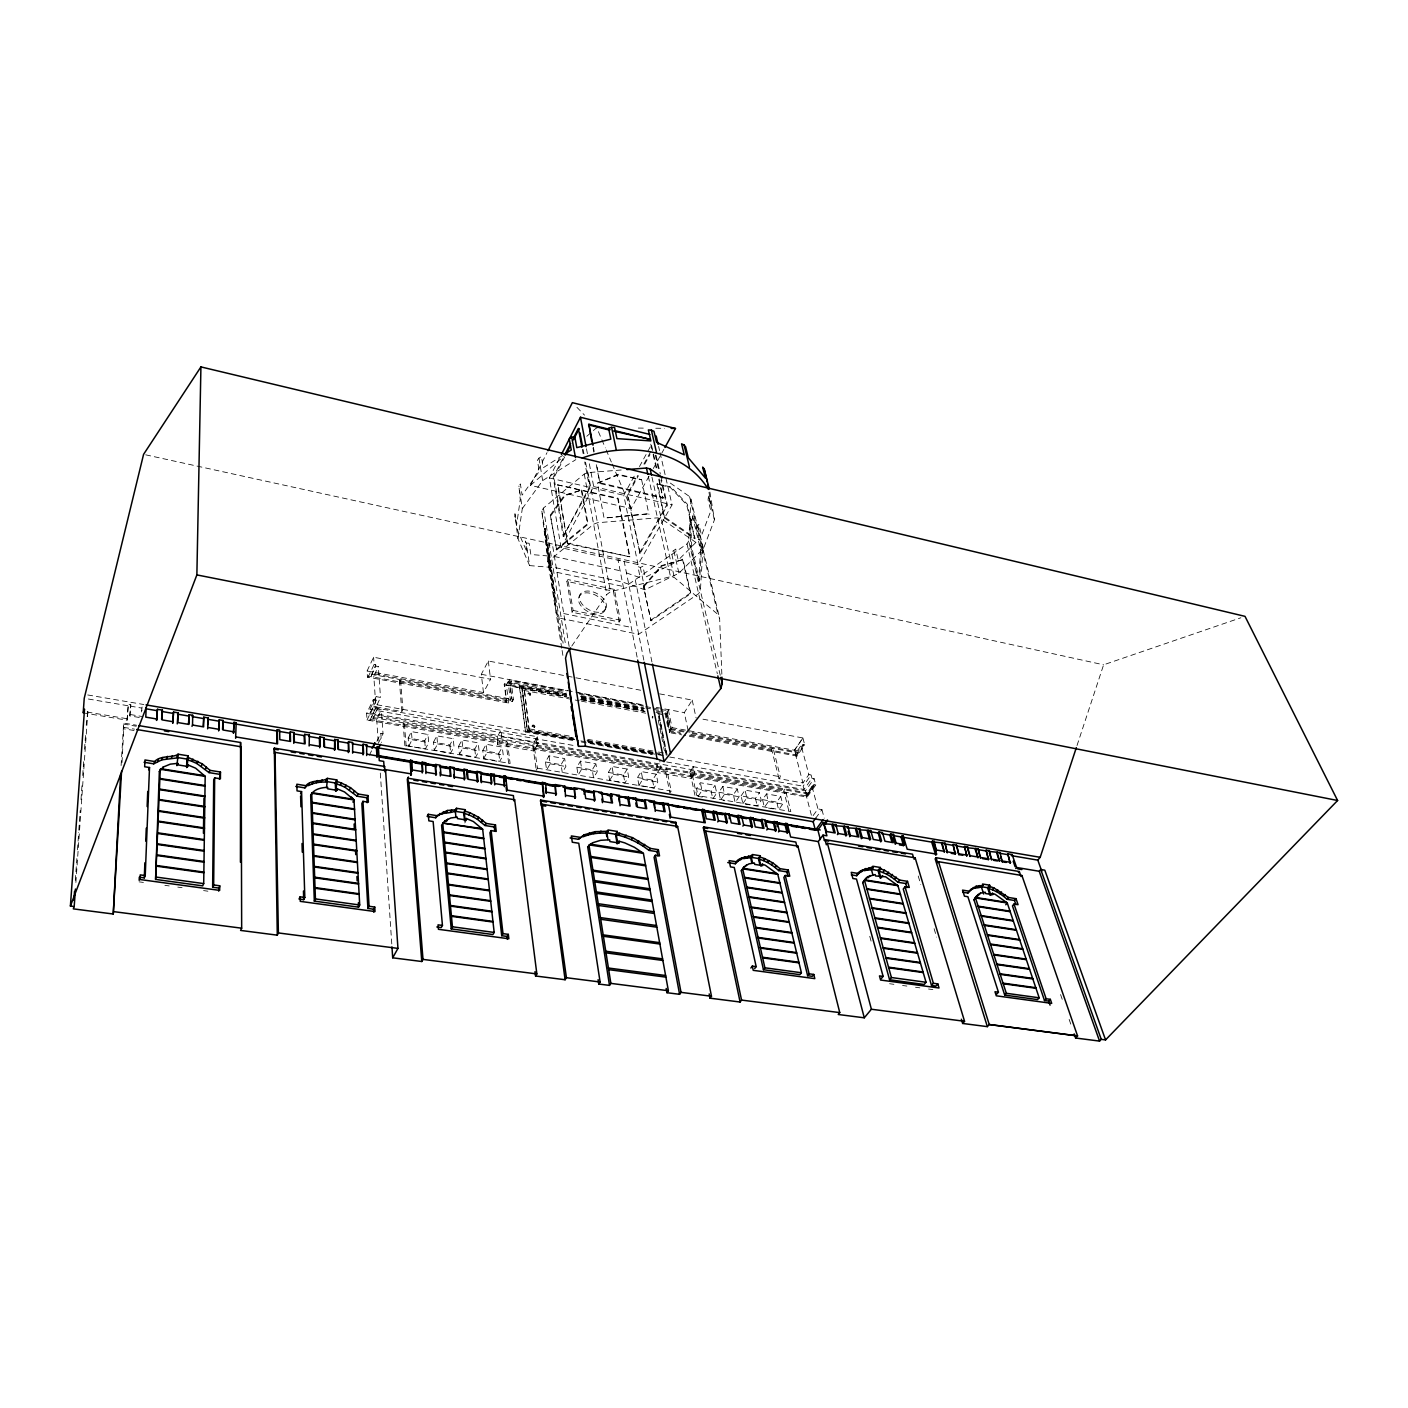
<?xml version="1.0" encoding="UTF-8"?>
<svg xmlns="http://www.w3.org/2000/svg" width="1408" height="1408" viewBox="0 0 1408 1408"><rect width="100%" height="100%" fill="white"/><g stroke="black" fill="none" stroke-linecap="round" stroke-linejoin="round"><path stroke-width="0.75" stroke-dasharray="5 3.75" d="M597.45 483.155L618.077 475.024L641.59 479.688L618.094 474.302L597.45 483.155L604.067 518.109L649 513.762L604.067 518.109M532.418 725.349C534.142 730.083 535.41 723.554 532.066 726.299C535.234 730.858 535.41 722.234 532.066 726.035M530.482 694.69C527.349 691.082 528.968 695.411 530.2 695.112C524.832 695.376 531.203 690.026 530.376 694.936M141.434 711.938L142.138 706.693L141.962 710.6M139.286 717.482L129.8 715.88L130.803 704.774L128.322 704.352L127.072 720.174L85.29 713.205M127.072 720.174L128.322 704.352M129.8 715.88L130.803 704.774M121.106 765.547L123.658 723.078L136.646 725.243M134.024 730.488L123.358 728.728L123.658 723.078M122.021 762.502L123.869 727.39L134.534 729.15M720.245 675.259L688.723 541.006L690.923 499.189L689.568 496.584L669.838 482.733M698.702 580.994L700.533 549.578L692.384 515.627L693.299 515.557L701.448 549.507L699.6 580.906L698.702 580.994L690.712 547.008L689.867 524.357L692.384 515.627M75.31 880.44L76.842 858.581M77.458 849.834L78.69 832.339M78.83 830.139L80.221 810.462M80.995 799.533L82.069 784.221M82.685 775.474L83.758 760.179M84.533 749.232L85.606 733.938M86.222 725.19L87.982 709.72L75.891 882.482M529.619 565.594L517.933 538.595L514.941 513.762L517.158 529.302L527.032 552.218L525.36 540.989L526.222 543.013L529.619 565.594L556.266 567.829L622.354 581.997L644.97 589.794L678.92 573.197L703.419 548.68L714.454 519.798L709.738 490.987M562.514 455.523L543.277 467.72L541.429 456.562L538.947 458.146L537.416 460.275L539.229 471.434L522.104 495.141L520.397 483.947L518.901 486.042L520.256 499.558L516.595 524.99M517.933 538.595L522.298 508.587L518.901 486.042M699.6 580.906L691.61 546.938L690.765 524.286L693.299 515.557M1077.014 745.536L1103.608 664.805L1240.853 617.778M123.358 728.728L123.869 727.39M696.221 528.387L698.878 524.357L701.554 535.374L710.829 510.893L708.066 499.91L708.558 495.546L711.304 506.528L708.646 490.248M367.066 671L373.613 657.237L490.565 679.237L483.472 692.542L367.066 671L367.453 677.125L508.71 703.067L511.544 697.91L509.168 679.923L567.266 690.888M367.453 677.125L367.963 676.069L506.774 701.606L504.469 683.83L566.896 695.693M368.016 677.195L374.106 664.488L373.613 657.237M371.272 675.611L375.813 666.107L378.347 666.582L373.806 676.069L371.272 675.611L375.707 664.787L374.106 664.488M376.094 696.626L369.917 709.35L370.146 712.87L804.021 789.483L811.976 778.307L814.123 778.677L815.795 784.96L807.136 797.069L367.03 720.034L366.608 713.381L373.296 699.582L376.341 700.128L376.094 696.626L380.494 697.418L378.347 666.582M370.146 712.87L376.341 700.128M367.03 720.034L373.736 706.235L373.296 699.582M373.736 706.235L376.042 706.64L376.112 707.749L369.917 720.474L380.494 697.418M372.997 718.59L377.626 709.086L381.357 709.755L376.693 719.242L372.997 718.59L377.555 707.995L376.112 707.749M401.826 711.533L399.397 680.786L400.435 678.656L402.899 709.403L401.826 711.533L375.866 706.904L373.806 676.069M369.336 755.304L371.694 750.534M376.922 741.259L380.811 733.374L383.029 733.762L381.357 709.755M378.312 743.248L383.029 733.762M404.87 745.642L403.146 723.888L404.219 721.741L406.138 745.677L405.046 747.824M649.07 476.133L631.118 508.552L530.482 485.355L547.026 452.654M408.179 738.003L411.418 731.614L427.979 734.501L428.718 742.597L425.427 748.933L408.83 746.099L408.179 738.003L424.706 740.854L427.979 734.501M408.83 746.099L412.086 739.728L411.418 731.614M660.053 452.707L672.056 504.856L638.018 564.573L561.088 547.747L549.366 477.946L560.402 456.421M585.534 462.141L590.286 487.274L563.218 536.43L553.186 477.418L563.834 456.685M564.062 536.606L553.995 477.611L564.661 456.878M561.757 648.261L547.8 561.088L541.834 511.174L543.418 508.112L584.25 474.038L587.963 472.595L622.635 469.885M557.533 484.845L618.077 498.186L629.957 556.829L567.67 543.84L557.533 484.845L617.725 498.802L629.605 557.462M433.506 742.174L436.814 735.838L453.2 738.707L454.027 746.768L450.683 753.069L434.262 750.253L433.506 742.174L449.874 745.008L453.2 738.707M434.262 750.253L437.589 743.917L436.814 735.838M483.472 692.542L481.307 674.309L488.312 661.003L640.693 690.237M563.218 536.43L589.442 487.08L584.707 461.947M561.088 547.747L593.701 486.57L589.283 463.478M458.603 746.293L461.965 740.01L478.174 742.843L479.09 750.886L475.675 757.134L459.448 754.354L458.603 746.293L474.778 749.091L478.174 742.843M567.67 543.84L557.867 484.211M659.138 478.914L663.01 498.291L599.931 483.507L596.622 464.006M459.448 754.354L462.81 748.07L461.965 740.01M506.774 701.606L506.229 702.627L504.469 683.83M508.71 703.067L506.37 685.08L509.168 679.923M399.397 680.786L512.336 701.606L509.907 683.25L511.034 681.19L566.614 691.662M566.896 581.381L567.899 579.55L614.398 589.424L620.277 620.136L619.238 621.949L572.088 612.251L566.896 581.381L613.378 591.237L619.238 621.949M482.768 750.517L486.182 744.286L502.251 747.085L503.237 755.093L499.787 761.306L483.701 758.542L482.768 750.517L498.802 753.298L502.251 747.085M638.018 564.573L623.762 495.282L635.272 474.25M639.461 466.594L650.971 445.579M572.792 740.467L525.589 732.054L519.306 686.083L566.65 694.232M512.336 701.606L513.48 699.53L511.034 681.19M660.81 476.133L667.462 505.261L640.077 553.432L627.106 494.666L637.613 475.517M643.914 464.024L651.27 450.63M527.384 731.368L522.086 687.28L527.384 731.368L578.723 740.538M640.077 553.432L627.898 494.859L638.405 475.71M644.706 464.218L649.968 454.643M483.701 758.542L487.133 752.312L486.182 744.286M366.608 713.381L497.517 736.472L497.429 744.621L533.79 750.974L534.688 749.39M498.08 735.451L500.931 730.277L501.741 736.806L498.872 741.998M529.179 730.118L524.286 689.234L529.179 730.118L574.182 738.179M579.462 595.883L580.483 594.053M497.429 744.621L497.517 736.472M572.088 612.251L573.109 610.421L567.899 579.55M527.789 693.933L528.581 692.701M653.294 468.512L663.854 449.434M529.936 695.235L530.728 694.003M508.693 763.418L505.965 741.963L507.109 739.904L510.118 763.488L406.138 745.677M464.798 822.958L466.435 820.002M525.589 732.054L519.693 685.397M532.066 726.299L532.858 725.05M534.248 727.619L535.04 726.37M613.378 591.237L614.398 589.424M604.49 610.984A14.626 9.046 29.2 0 0 590.04 593.19A14.626 9.046 29.2 0 0 581.328 606.25A14.626 9.046 29.2 0 0 604.49 610.984L605.51 609.171A14.643 9.046 29.2 0 0 591.043 591.378A14.643 9.046 29.2 0 0 582.331 604.437A14.643 9.046 29.2 0 0 605.51 609.171M639.267 553.256L666.635 505.067L660.95 480.093M533.79 750.974L532.875 744.462L533.773 742.878L657.254 764.65L658.522 771.056L657.536 772.587L691.205 778.466L692.19 776.952L690.853 770.581L805.499 790.803L814.123 778.677M534.354 741.858L537.275 736.736L372.768 707.485M535.955 768.082L532.981 746.715L534.16 744.674L807.928 792.968M535.269 748.37L538.19 743.248L537.275 736.736M536.254 770.211L537.434 768.17L533.773 742.878M549.014 755.85L550.176 763.822L546.621 769.93L545.459 761.974L549.014 755.85L564.661 758.578L565.875 766.515L562.285 772.622L561.07 764.667L564.661 758.578M628.725 584.197L687.016 543.928L688.723 541.006M580.448 761.13L581.715 769.067L578.09 775.122L576.84 767.202L580.448 761.13L595.883 763.822L597.203 771.742L593.542 777.779L592.24 769.859L595.883 763.822M608.309 772.429L611.987 766.427L627.229 769.067L628.654 776.952L624.923 782.936L609.682 780.331L608.309 772.429L623.515 775.051L627.229 769.067M609.682 780.331L613.378 774.312L611.987 766.427M652.133 717.306L652.626 716.232L652.661 718.115L652.89 716.478M660.686 709.386L667.093 710.6L665.861 712.571L669.557 730.558L680.187 732.53M666.653 714.261L669.61 732.67L666.653 714.261L655.987 712.272M637.507 777.515L641.238 771.566L656.269 774.189L657.8 782.038L654.016 787.97L638.968 785.382L637.507 777.515L652.502 780.12L656.269 774.189M669.557 730.558L670.789 728.605L667.093 710.6M667.726 726.634L665.333 714.877L668.395 709.966L672.021 727.602L668.923 732.512L681.736 734.87M688.125 730.488L684.306 712.642L692.208 700.11L657.87 693.528M638.968 785.382L642.717 779.434L641.238 771.566M657.254 764.65L656.286 766.181L657.536 772.587M659.138 770.088L661.021 767.114L659.754 760.707M665.28 769.982L666.547 768.011L671.158 791.05L669.874 793.021L665.28 769.982L532.981 746.715M690.853 770.581L689.867 772.094L691.205 778.466M691.469 769.613L693.387 766.674L694.742 773.045L692.824 775.984M694.918 795.291L690.536 774.418L691.821 772.464L696.661 795.414L790.821 811.536L785.118 788.885L783.781 790.786L788.955 811.378M702.328 797.104L698.122 796.382L696.485 788.586L700.339 782.725L715 785.277L716.725 793.074L712.818 798.899L711.11 791.102L715 785.277M698.122 796.382L702.011 790.522L700.339 782.725M720.192 798.09L718.89 792.264L722.797 786.438L737.317 788.973L739.094 796.734L735.152 802.525L733.374 794.763L737.317 788.973M722.797 786.438L724.539 794.218L720.614 800.043L724.768 800.747M571.789 646.061L606.778 594.493L610.509 591.73L670.507 576.682L674.344 577.526L717.939 614.469L719.629 618.288L721.882 674.978M778.994 778.677L771.654 749.373L772.957 747.472L780.331 776.776L778.994 778.677L802.947 782.954L808.861 774.594L801.134 745.378L803.334 745.782L797.526 754.142L795.326 753.738L801.134 745.378M741.101 795.89L745.026 790.117L759.405 792.616L761.27 800.36L757.275 806.115L742.878 803.651L741.101 795.89L755.445 798.371L759.405 792.616M742.878 803.651L746.838 797.878L745.026 790.117M689.515 735.24L796.664 754.97L796.013 755.902L794.517 750.165L802.894 737.968L702.486 719.101M794.517 750.165L802.912 738.038M766.515 793.901L768.398 801.627L764.403 807.365L762.538 799.638L766.515 793.901L780.754 796.382L782.69 804.091L778.659 809.811L776.741 802.102L780.754 796.382M797.526 754.142L797.192 752.893L803 744.533L804.725 744.85L796.946 756.043L683.866 735.258M550.317 515.117L564.414 495.211L581.803 489.966L588.122 524.269L556.688 550.018L550.317 515.117L556.688 550.018M550.986 515.557L565.083 495.651L581.803 489.966M804.021 789.483L803.158 786.174L811.096 774.981L808.861 774.594M811.378 815.214L806.027 794.728L811.994 786.386L813.261 786.597L813.877 784.626L815.795 784.96M806.027 794.728L807.312 794.957L812.962 785.453M814.158 785.664L806.168 796.858L813.877 784.626M807.312 794.957L813.261 786.597M813.12 815.602L817.96 808.914L811.994 786.386M815.654 818.259L821.938 809.6L817.96 808.914M522.298 508.587L542.643 480.603L575.837 459.624M643.421 586.186L661.32 565.611L683.021 559.557L690.835 593.578L651.059 620.787L643.421 586.186L651.059 620.787M643.984 586.608L661.866 566.051L683.021 559.557M626.49 572.95L640.2 577.72L637.912 566.614L640.358 567.477L642.893 566.227L645.198 577.315L673.834 563.27L671.352 552.218L675.717 549.12L678.234 560.173L698.878 539.405M530.482 485.355L563.587 456.491M586.766 436.304L591.747 431.974M593.402 430.531L596.71 427.645L601.005 437.765M556.019 549.578L587.453 523.829L581.152 489.509M656.938 484.035L670.947 486.851L687.35 504.222L694.76 538.718L664.594 518.074L656.938 484.035L670.278 487.397L686.682 504.768L694.76 538.718M664.594 518.074L657.624 483.49M650.478 620.347L690.272 593.138L682.475 559.117M550.898 563.165L549.965 563.288L544.403 528.774L545.336 528.651L550.898 563.165L555.315 600.618L554.4 600.741L544.403 528.774M548.874 566.227L549.771 566.104L545.336 528.651M545.494 540.496L546.41 540.355M690.712 547.008L691.61 546.938M700.533 549.578L701.448 549.507M689.867 524.357L690.765 524.286M638.282 428.067L644.846 428.138M655.776 428.243L664.541 428.331M547.958 555.949L530.834 554.488L529.126 543.259L526.222 543.013M139.093 881.848L143.405 882.429M164.894 885.35L169.189 885.931M177.795 887.093L182.09 887.691M203.597 890.595L207.891 891.194M889.574 983.734L893.904 984.315M902.563 985.494L906.875 986.075M915.534 987.254L919.864 987.835M928.523 989.014L932.835 989.595M87.138 712.061L127.582 718.819M123.288 724.064L136.277 726.229M130.31 714.525L141.698 716.443M87.718 694.954L143.862 704.528M88.387 699.019L127.811 705.707M130.293 706.13L141.61 708.048M537.434 768.17L671.158 791.05M768.469 808.069L776.618 809.459M576.84 767.202L592.24 769.859M545.459 761.974L561.07 764.667M762.538 799.638L776.741 802.102M462.81 748.07L479.09 750.886M487.133 752.312L503.237 755.093M718.89 792.264L733.374 794.763M412.086 739.728L428.718 742.597M437.589 743.917L454.027 746.768M613.378 774.312L628.654 776.952M642.717 779.434L657.8 782.038M696.485 788.586L711.11 791.102M550.176 763.822L565.875 766.515M581.715 769.067L597.203 771.742M724.539 794.218L739.094 796.734M746.838 797.878L761.27 800.36M768.398 801.627L782.69 804.091M702.011 790.522L716.725 793.074M690.536 774.418L783.781 790.786M369.846 719.382L805.904 795.802M369.917 709.35L575.714 745.853M666.688 761.974L803.158 786.174M501.741 736.806L538.19 743.248M377.749 717.094L532.875 744.462M372.926 717.499L807.013 793.795M403.146 723.888L505.965 741.963M587.03 740.467L659.912 753.509M528.018 730.224L572.968 738.267M587.946 740.942L656.445 753.192M574.71 739.323L527.63 730.91L521.717 687.966M587.558 741.611L664.594 755.374M580.87 740.925L664.312 755.814M376.922 704.757L573.179 739.798M588.21 742.474L652.573 753.966M669.733 757.029L780.331 776.776M581.363 741.998L652.15 754.635M529.813 728.974L572.704 736.666M587.699 739.358L656.304 751.643M658.451 752.03L664.893 753.174L663.661 747.014M690.818 734.483L771.654 749.373M670.226 731.702L680.944 733.674M672.021 727.602L798.512 750.992M374.827 673.922L513.48 699.53M670.789 728.605L689.938 732.142M692.067 732.53L796.646 751.854M371.184 674.274L510.418 699.97L508.042 681.982L566.104 692.912M683.637 731.931L670.789 729.555L667.163 711.938L660.722 710.723M692.208 733.515L797.192 752.893M581.293 698.245L643.72 710.107M506.37 685.08L566.509 696.362M581.451 699.16L643.843 710.846M503.923 684.851L566.614 696.59M581.75 699.442L644.424 711.181M657.395 713.61L663.89 714.824M521.47 688.424L569.254 697.664M579.973 699.67L645.181 711.603M523.67 690.378L579.322 700.797M581.469 701.184L645.674 713.205M481.307 674.309L643.28 704.898M656.234 707.344L684.306 712.642M578.019 692.912L644.723 705.496M579.445 694.074L643.579 706.165M645.709 706.57L658.539 708.981M581.152 695.746L643.509 707.485M645.656 707.89L658.557 710.318M509.907 683.25L567.6 694.091M580.413 696.502L644.512 708.541M581.61 697.03L643.526 708.682M656.339 711.075L660.598 711.885M519.306 686.083L566.28 694.901M581.222 697.717L643.122 709.333M563.746 613.554L631.259 627.405M573.109 610.421L620.277 620.136M557.005 572.352L623.251 586.485M554.4 556.512L620.154 570.75M568.005 543.206L629.957 556.829M145.728 454.837L1103.608 664.805M600.301 482.838L663.379 497.64M593.701 486.57L672.056 504.856M549.366 477.946L623.762 495.282M665.28 517.51L695.446 538.173M576.928 407.334L584.531 415.149M514.624 515.997L515.504 518.074M601.867 439.789L605.317 447.867M606.179 449.891L611.336 462.035M612.198 464.059L631.118 508.552M1060.576 994.594L1062.723 1000.789M1069.147 1019.41L1072.016 1027.664M547.8 561.088L549.789 567.283M918.227 876.022L920.762 884.453M934.085 928.682L936.619 937.094M869.757 936.302L871.482 942.638M802.894 737.968L804.725 744.85M821.938 809.6L824.226 818.189M803 744.533L803.334 745.782M811.096 774.981L811.976 778.307M796.664 754.97L796.946 756.043M805.499 790.803L807.136 797.069M795.326 753.738L802.947 782.954M708.91 497.693L714.454 519.798M698.069 526.522L703.419 548.68M690.923 499.189L719.629 618.288M689.568 496.584L717.939 614.469M755.445 798.371L757.275 806.115M687.016 543.928L717.341 673.798M658.61 446.442L659.56 450.613M656.075 455.312L660.334 474.056M655.266 455.118L659.05 471.768M651.587 445.614L657.254 470.589M650.76 444.189L652.643 452.514M653.118 454.59L656.41 469.163M658.768 479.565L663.01 498.291M673.904 550.968L678.92 573.197M651.974 477.189L674.344 577.526M648.314 476.326L670.507 576.682M692.208 700.11L696.08 717.886M641.59 479.688L648.965 514.466M640.358 567.477L644.97 589.794M635.29 579.938L651.939 661.954M667.146 755.11L658.662 712.906L666.723 755.762M658.398 716.109L666.442 756.202M658.293 720.28L659.525 726.44M659.947 728.499L661.179 734.677M661.602 736.736L663.238 744.955M643.843 660.141L624.272 561.845L617.971 559.627L637.261 657.906M593.366 447.269L594.194 451.458M593.014 447.938L593.842 452.126M596.27 464.675L599.931 483.507M652.502 780.12L654.016 787.97M586.485 448.765L587.682 455.066M587.963 472.595L610.509 591.73M583.158 449.574L583.95 453.763M582.331 449.363L583.123 453.552M584.25 474.038L606.778 594.493M623.515 775.051L624.923 782.936M538.947 458.146L542.643 480.603M569.149 646.501L552.57 545.318L546.163 544.755L562.021 643.509M543.418 508.112L565.558 644.565M541.834 511.174L563.112 643.174M562.091 650.426L563.13 656.885M536.114 738.778L537.029 745.29M488.312 661.003L490.565 679.237M498.802 753.298L499.787 761.306M474.778 749.091L475.675 757.134M449.874 745.008L450.683 753.069M424.706 740.854L425.427 748.933M380.811 733.374L381.445 742.491M375.707 664.787L375.813 666.107M377.555 707.995L377.626 709.086M376.693 719.242L378.154 741.066M380.301 773.062L391.829 944.768M702.891 548.838L700.392 590.726L698.632 593.666L638.704 634.269L557.885 617.795L555.878 611.6L549.965 561.651L551.602 558.571L593.63 524.216L597.45 522.738L657.483 517.845L661.232 518.707L701.518 546.234L702.891 548.838"/><path stroke-width="1.5" d="M234.045 722.322L233.482 733.181L234.045 722.322L236.174 722.674L235.629 738.285M222.517 729.432L223.115 720.456L219.226 719.805L218.662 730.682L219.226 719.805M223.115 720.456L223.062 730.013L234.045 731.861M218.645 891.106L219.701 885.79L213.664 884.963L212.643 887.216L218.68 888.043M219.454 779.346L220.458 772.024L210.003 770.352L202.312 763.875L188.109 757.451L188.144 755.832L178.077 754.195L176.563 757.997L161.832 759.827L153.736 763.822L144.056 762.274M219.701 885.79L219.666 890.384L140.043 879.542L140.237 874.896L145.235 875.582L149.512 767.518L144.672 766.762L144.954 759.968L154.651 761.517C160.442 754.97 173.659 758.032 178.077 754.195M220.458 772.024L220.422 778.782L214.667 777.867L213.699 780.138L212.643 887.216M213.664 884.946L214.667 777.867M207.68 724.997L208.296 717.939L203.773 717.165L203.104 726.282M207.627 728.834L208.296 717.939M203.438 833.342L203.949 798.336M187.95 764.931L187.915 766.498L177.778 764.878L177.83 763.365L170.298 764.139L163.152 767.078L159.35 771.566L155.584 879.419L202.699 885.861L203.702 883.59L205.181 776.371L195.624 768.187L187.95 764.931L187 767.219L188.109 757.451M203.773 717.165L203.632 726.898L192.526 725.032L191.981 726.37M75.434 889.046L74.202 906.541L70.4 906.048L196.874 574.904L200.922 366.907L1245.006 616.352L1337.6 800.501L1105.562 1039.896L1101.25 1039.35L1099.56 1041.093L1075.589 1038.013L1074.163 1033.877M192.526 725.032L192.72 715.299L189.165 714.683L188.461 723.818M186.63 767.571L186.824 759.035L188.144 755.832M189.165 714.683L188.954 724.416L177.795 722.55L178.059 712.8L173.571 712.043L172.744 723.114L173.571 712.043M177.25 723.888L178.059 712.8M178.024 755.762L176.898 765.653L177.83 763.365M155.584 879.419L160.283 769.261L205.181 776.371M157.45 709.298L156.57 720.386L157.45 709.298L162.378 710.142L162.043 719.875L173.29 721.776M161.586 719.277L162.378 710.142M139.163 880.299L139.304 877.202L144.285 877.87L144.883 862.752M145.746 841.139L146.274 828.168M147.136 806.555L147.734 791.437M146.186 707.379L145.781 717.13L157.098 719.048M74.202 906.541L73.304 908.864L113.256 914.021L120.63 774.294M113.256 914.021L121.563 771.267M73.92 900.117L74.536 891.37M70.4 906.048L84.515 709.139L83.195 712.853L84.234 698.315L143.581 454.362L200.922 366.907M572.458 715.123L578.547 746.363L585.499 746.258L657.078 758.965L664.048 761.534L720.773 688.565L722.216 683.707L721.97 677.16M1007.794 853.829L1010.152 863.122L1007.794 853.829L1012.141 854.568L1011.261 855.624L1037.802 860.13L1040.195 857.314L1076.346 747.595M148.597 769.824L149.512 767.518M153.736 763.822L154.651 761.517M157.555 761.552L158.47 759.264M161.832 759.827L162.747 757.522M166.496 758.63L167.411 756.342M162.237 769.366L163.152 767.078M171.442 758.032L172.374 755.726M192.72 715.299L192.174 716.637L203.227 718.502M187.176 759.739L192.016 761.341L192.966 759.053M144.285 877.87L145.235 875.582M219.49 774.294L209.053 772.622L196.856 763.506L197.789 761.235M201.362 766.146L202.312 763.875M205.445 769.208L206.413 766.938M209.053 772.622L210.003 770.352M236.174 722.674L235.611 723.994L276.707 730.963L277.288 729.661L279.611 730.066L279.822 739.658L290.541 741.453L290.294 731.878L294.131 732.53L294.395 742.122L305.061 743.899L304.744 734.342L309.39 735.117L309.126 745.994M138.811 725.613L240.574 742.509L240.434 862.242M136.664 729.502L241.138 746.786L240.592 748.07L240.574 742.509M241.138 746.786L241.666 928.189L240.592 930.424L277.288 935.158L274.331 748.123L384.578 766.445L384.842 770.088M961.365 1019.234L962.632 1023.458L964.55 1021.293L915.147 857.842L827.429 843.322L871.394 1009.237L864.283 1017.808L838.235 1014.499L839.766 1012.616L797.896 846.12L705.76 831.037L741.558 1000.085L740.098 1002.021L710.037 998.184L711.48 996.248L677.618 826.426L542.168 804.25L566.421 977.715L565.101 979.739L535.55 975.99L536.853 973.931L514.642 799.744L408.848 782.426L422.998 959.394L421.784 961.506L392.691 957.81L397.954 948.394L385.598 770.669L275.018 752.382L274.437 753.667L274.331 748.123M289.907 740.837L290.294 731.878M294.131 732.53L293.533 733.832L304.163 735.627L304.744 734.342M309.39 735.117L308.792 736.419L319.352 738.214L319.95 736.912L324.174 737.634L324.579 747.208L335.122 748.986L334.682 739.429L338.026 739.992L338.483 749.566L348.955 751.326L348.462 741.77L352.722 742.491L352.616 753.157M323.893 746.592L324.174 737.634M300.538 793.813L301.576 791.595L297.035 790.874L296.842 784.221L305.958 785.682C310.922 779.17 323.717 782.144 327.29 778.36L336.776 779.891L336.125 791.014L337.198 788.814L344.573 791.965L354.024 799.938L359.709 904.992L358.565 907.157L314.318 901.12L310.675 795.45C313.386 789.184 321.482 787.459 327.677 787.354L327.73 788.832L337.269 790.363L337.198 788.814M295.803 786.438L304.92 787.882L305.958 785.682M304.92 787.882L309.373 783.429M308.317 785.646L312.189 783.922L313.245 781.704M335.122 748.986L334.506 750.27L334.682 739.429M312.189 783.922L316.466 782.725L317.504 780.525M337.779 748.933L338.026 739.992M316.466 782.725L321.024 782.091L322.08 779.891M327.29 778.36L325.811 781.44L335.28 782.971L336.776 779.891M321.024 782.091L325.811 782.038L326.867 779.838M326.533 787.688L327.36 779.891M348.955 751.326L348.339 752.594L348.462 741.77M335.79 783.675L340.419 785.206L341.493 783.024L350.522 787.688L358.125 794.006L367.963 795.573L368.368 802.208L362.947 801.346L361.856 803.528L367.91 908.442L373.578 909.216L374.739 907.051L369.072 906.277L367.91 908.442M363.035 754.899L363.106 744.251L366.714 744.867L366.661 755.533M367.963 795.573L366.872 797.755L357.034 796.189L345.066 787.318L346.139 785.136M366.714 744.867L366.098 746.134L376.394 747.894L378.347 746.838L379.262 760.654L383.698 761.394L384.12 767.36L384.578 766.445M277.288 935.158L278.379 932.941L275.018 752.382M349.43 789.888L350.522 787.688M372.082 748.422L374.898 742.738L373.278 747.366M304.814 897.459L300.133 896.826L299.024 899.026L303.706 899.659L304.814 897.459L301.576 791.595M353.443 792.862L354.534 790.68M377.731 749.936L380.512 744.357M352.933 802.12L354.024 799.938L311.731 793.232L315.427 898.92L314.318 901.12M357.034 796.189L358.125 794.006M384.965 771.901L385.598 770.669M548.011 450.736L572.37 402.653L675.47 428.454L664.91 447.515M561.405 454.45L580.466 417.261L649.898 434.456M564.802 454.802L570.627 443.502M573.531 437.853L578.371 428.419L581.926 447.269M565.629 454.995L570.469 445.579M573.39 439.93L579.198 428.63M410.432 760.197L410.907 775.192L410.432 760.197L411.998 760.461L412.139 771.267L411.822 767.448M591.8 441.672L588.896 424.266L610.016 429.475M408.426 776.987L407.317 779.117L421.784 961.506M408.848 782.426L408.214 783.658L407.774 778.202L513.392 795.59L513.955 800.941L514.642 799.744M422.259 772.957L422.083 762.168L425.709 762.766L425.902 773.573M425.709 762.766L425.058 764.016L435.072 765.706L435.723 764.456L440.106 765.195L441.021 774.752L451.035 776.406L450.085 766.885L454.08 767.554L454.379 778.325L453.992 774.506M435.723 764.456L435.952 775.245L435.072 765.706M450.173 775.738L450.085 766.885M456.544 809.776L447.374 810.48L436.885 815.654L428.278 814.299L427.134 816.411L435.741 817.766C440.739 810.709 452.056 814.862 456.544 809.776L456.403 808.28L465.362 809.706L464.358 813.366L465.115 820.582L466.277 818.488L473.37 821.533L482.68 829.294L494.173 932.43L492.923 934.525L451.229 928.893L441.566 825.158L444.963 820.899L450.824 817.978L457.283 817.115L457.442 818.594L466.435 820.002L466.277 818.488M435.741 817.766L436.885 815.654M438.786 815.531L439.93 813.419M464.323 779.979L463.989 769.226L467.139 769.754L468.16 779.293L478.069 780.93L476.995 771.408L481.026 772.094L481.413 782.672L480.779 777.058M442.306 813.806L443.45 811.694M467.139 769.754L466.47 770.968L476.326 772.622L476.995 771.408M446.23 812.592L447.374 810.48M443.802 823.011L444.963 820.899M450.454 811.941L451.616 809.829M446.53 821.304L447.691 819.192M456.403 808.28L454.766 811.237L463.742 812.662L465.362 809.706M454.925 811.835L456.086 809.741M478.069 780.93L477.382 782.162L476.326 772.622M491.251 784.309L490.829 773.731L494.243 774.312L494.683 784.89M464.358 813.366L468.794 814.845L469.955 812.75L478.667 817.291L486.165 823.434L495.475 824.894L496.232 831.424L491.11 830.614L489.931 832.691L501.723 935.704L507.056 936.426L508.323 934.366L502.99 933.627L501.723 935.704M494.243 781.141L494.243 774.312M468.794 814.845L473.246 816.886L474.426 814.792M495.475 824.894L494.278 826.971L484.968 825.51L477.506 819.368L478.667 817.291M503.994 775.949L504.469 786.509L503.994 775.949L505.578 776.213L507.302 790.134L544.21 796.242L542.256 782.39L545.653 782.971L546.286 793.443L545.494 787.882M505.384 781.405L505.578 776.213M481.43 822.272L482.61 820.178M484.968 825.51L486.165 823.434M428.278 814.299L428.842 820.846L433.136 821.515L442.446 925.443L441.232 927.555L436.832 926.957M451.229 928.893L452.443 926.798L442.728 823.046L482.029 828.608M544.21 796.242L543.506 797.438L542.256 782.39M565.101 979.739L540.725 800.078L675.822 822.307L676.861 827.57L677.618 826.426M545.776 806.133L541.482 805.429L542.168 804.25M555.192 784.573L555.843 795.027L555.192 784.573L564.854 786.192L565.541 796.611M564.696 791.085L564.854 786.192M992.358 893.288L992.834 894.696L985.653 893.552L985.213 892.197L980.496 893.112L973.966 899.765L1004.714 995.086L1037.538 999.592L1039.174 997.797L1007.266 902.986L995.192 894.344L992.358 893.288L990.845 895.101L988.627 888.43L990.158 886.618L989.666 885.174L982.52 884.013L982.978 885.403C980.038 889.469 972.963 886.23 969.672 890.912L976.166 886.23L982.978 885.403M973.966 899.765L976.694 895.928M574.306 787.794L575.027 798.195L574.306 787.794L584.302 789.466L585.746 798.494L595.162 800.061L593.683 791.05L601.656 792.387L603.17 801.469L612.515 803.018L610.966 793.954L619.168 795.344L620.066 805.781M584.162 794.27L584.302 789.466M594.44 801.24L593.683 791.05M601.656 792.387L600.917 793.566L610.227 795.133L610.966 793.954M570.099 837.971L578.406 839.274L584.338 834.768L595.056 831.67L608.186 831.248L607.974 829.946L617.302 831.442L616.246 834.698L617.69 843.198L618.974 841.192L624.765 842.882L634.462 847.317L643.403 853.371L668.378 990.739L666.97 992.71L679.589 994.312L681.014 992.358L655.371 855.254L659.542 855.906L658.363 849.675L650.338 848.408L632.526 837.654L617.514 832.691M578.406 839.274L584.338 834.768M583.088 836.792L588.245 834.926L589.494 832.902M588.245 834.926L593.806 833.677L595.056 831.67M619.168 795.344L618.446 796.506L635.853 798.16L637.525 807.206L646.73 808.738L645.04 799.691L654.298 801.258L655.266 811.395M598.101 979.686L598.752 984.034L609.488 985.389L587.682 846.859L592.469 842.829L600.67 840.294L609.629 839.784L609.928 841.579L619.291 843.058L618.974 841.192M593.806 833.677L599.685 833.096L600.952 831.072M599.685 833.096L605.81 833.149L607.077 831.125M607.992 839.678L606.918 833.272L608.186 831.248M635.853 798.16L635.131 799.322L644.301 800.853L645.04 799.691M617.162 843.938L615.507 834.258L617.302 831.442M616.246 834.698L618.517 835.173L619.784 833.166M618.517 835.173L624.906 837.126L626.19 835.12M654.298 801.258L653.558 802.419L668.219 803.598L670.877 817.098L705.302 822.8L702.451 809.354L704.405 809.688L706.323 818.752L715.264 820.23L713.31 811.184L716.496 811.73L718.485 820.776L717.71 821.92M624.906 837.126L631.242 839.643L632.526 837.654M631.242 839.643L637.419 842.723L638.722 840.734M668.219 803.598L667.462 804.76L701.694 810.498L702.451 809.354M658.363 849.675L657.061 851.664L649.035 850.397L643.386 846.331L644.67 844.342M649.035 850.397L650.338 848.408M676.104 827.429L675.822 822.307M655.371 855.254L654.069 857.243L679.589 994.312M704.405 809.688L703.63 810.832L712.536 812.328L713.31 811.184M740.098 1002.021L703.331 827.763L703.894 826.936L795.802 842.054L797.086 847.211L797.896 846.12M598.752 984.034L600.107 982.01L578.776 843.251L572.299 842.23L571.349 835.93L579.656 837.25M716.496 811.73L715.739 812.874L729.238 813.877L731.262 822.923L740.115 824.402L738.038 815.355L741.576 815.954L743.653 825L742.878 826.126M570.574 647.838L566.949 653.171L565.541 658.205L575.907 736.683M705.76 831.037L705.003 832.163L703.894 826.936M609.488 985.389L610.861 983.382L588.931 844.835L643.403 853.371M729.274 818.629L729.238 813.877M725.366 813.226L727.373 822.254L726.598 823.398L724.592 814.352M738.918 823.715L737.264 816.482L738.038 815.355M862.77 882.605L867.786 876.674L875.178 874.579L875.565 875.952L885.65 876.814L897.934 885.667L926.042 982.274L924.194 984.474L889.574 979.739L862.77 882.605L865.902 878.31M750.341 817.432L752.453 826.461L751.661 827.587L749.566 818.558L750.341 817.432L753.139 817.89L755.251 826.936L763.998 828.397L761.851 819.368L765.424 819.966L767.554 828.837L766.762 829.963M753.139 817.89L752.347 819.016L761.059 820.477L761.851 819.368M727.742 862.558L735.31 863.755C737.581 856.046 750.253 857.877 752.435 854.515L760.338 855.782L759.317 859.197L760.918 866.114L762.309 864.178L765.354 865.286L777.814 874.333L801.398 972.752L799.92 974.653L763.453 969.725L741.312 870.76L744.304 866.747L748.95 863.878L754.389 862.981L754.706 864.389L762.643 865.638L762.309 864.178M735.31 863.755L738.989 859.654M737.634 861.59L741.787 857.947M740.432 859.883L744.99 856.733M743.635 858.669L747.173 857.982L748.546 856.064M773.256 822.536L774.101 821.427L776.248 830.28L775.456 831.406L773.309 822.536L764.632 821.093M741.312 870.76L744.304 866.747M747.173 857.982L750.992 857.842L752.365 855.906M752.611 863.157L751.397 857.877L752.77 855.958M746.416 865.075L742.949 868.683M777.198 826.602L777.11 821.938L774.136 821.603M759.792 864.389L758.419 858.475L760.338 855.782M778.501 831.917L779.293 830.808L777.11 821.938M785.752 823.381L787.952 832.251L787.142 833.36L784.942 824.507L785.752 823.381L787.301 823.645L790.627 837.003L818.259 841.579L823.011 835.138L826.918 835.789L823.381 822.483L826.672 831.547L825.862 832.656M787.301 823.645L786.491 824.754L817.854 830.034L823.381 822.483M759.317 859.197L763.312 860.552L764.685 858.634L772.781 862.875L780.032 868.666L788.234 869.968L789.765 876.216L785.259 875.494L783.851 877.413L807.629 975.691L812.293 976.325L813.789 974.442L809.107 973.808L807.629 975.691M763.312 860.552L767.43 862.453L768.803 860.534M767.43 862.453L771.408 864.794L772.781 862.875M788.234 869.968L786.843 871.886L778.642 870.584L775.174 867.522L776.547 865.603M823.029 819.826L815.39 830.298L813.155 821.709L815.654 818.259M778.642 870.584L780.032 868.666M824.296 822.642L823.486 823.75L835.824 824.595L838.235 833.501L837.426 834.61M823.874 824.965L827.517 819.984L825.616 824.12M835.824 824.595L835.014 825.704L847.95 826.672L850.414 835.56L849.587 836.669M828.661 841.139L824.402 840.435L825 839.626L912.507 854.181L913.528 857.56M827.429 843.322L826.355 844.765L825 839.626M847.95 826.672L847.141 827.763L859.707 828.661L862.224 837.566L861.379 838.658L859.39 831.547M844.272 826.038L846.701 834.926L845.891 836.035L843.445 827.147M750.869 968.035L752.312 966.099L756.166 966.627L734.254 867.486L730.488 866.888L729.098 860.622L736.683 861.819M754.706 968.546L756.166 966.627M859.707 828.661L858.88 829.77L870.725 830.526L873.259 839.432L881.602 840.822L879.032 831.952L882.429 832.515L884.963 841.245L893.253 842.653L890.683 833.923L893.57 834.416L896.157 843.146L895.312 844.237L893.253 837.25M763.453 969.725L764.896 967.806L742.685 868.824L777.814 874.333M870.725 830.526L869.898 831.635L878.187 833.043L879.032 831.952M868.067 830.086L870.584 838.974L869.757 840.066L867.24 831.178M851.312 874.861L856.698 875.723C858.686 868.19 870.883 869.387 872.819 866.254L880.334 867.469L880.757 868.947L879.032 871.165L880.968 877.958L882.693 875.741M856.698 875.723L860.464 871.341M858.757 873.576L862.998 869.669M891.898 841.984L889.856 835.014L890.683 833.923M861.274 871.886L865.938 868.472M893.57 834.416L892.725 835.507L900.944 836.898L903.267 836.07L907.21 849.218L936.602 854.128L932.518 841.034L934.226 841.333L936.39 850.819L934.208 843.814M864.23 870.69L867.522 870.021L869.246 867.786M867.522 870.021L871.112 869.862L872.837 867.627M872.96 875.072L871.499 869.898L873.224 867.662M867.786 876.674L864.178 880.546M868.384 877.694L870.109 875.477M903.267 836.07L902.422 837.144L931.674 842.107L932.518 841.034M880.229 878.187L878.029 870.443L880.334 867.469M899.43 844.923L903.549 845.61L904.394 844.536L901.789 835.806M879.032 871.165L882.886 872.485L884.611 870.267L899.677 880.088L907.491 881.338L909.304 887.462L905.01 886.776L903.25 888.994L931.515 985.459L935.95 986.075L937.816 983.893L933.381 983.277L931.515 985.459M882.886 872.485L886.864 874.333L888.606 872.115M886.864 874.333L890.754 876.621L892.496 874.403M907.491 881.338L905.731 883.538L897.934 882.288L894.467 879.296L896.21 877.078M914.038 859.25L915.147 857.842M897.934 882.288L899.677 880.088M934.226 841.333L933.662 842.054L945.014 843.163L947.214 852.65L945.014 843.163M936.602 854.128L935.757 855.202L931.674 842.107M1075.589 1038.013L1077.56 1035.936L1021.909 875.494L1021.046 876.533L1019.304 871.534L936.056 857.701L935.158 858.827L987.36 1026.643L962.632 1023.458M942.128 842.67L944.31 852.157L941.547 843.392M1021.909 875.494L938.485 861.696L937.64 862.752L936.056 857.701M951.245 853.318L955.258 854.005L953.04 844.518L956.56 845.117L958.795 854.603L962.79 855.272M958.795 854.603L956.56 845.117M955.258 854.005L953.04 844.518M964.533 846.472L966.803 855.941L964.533 846.472L967.736 847.018L970.024 856.504L967.736 849.499M967.736 847.018L967.155 847.757L978.226 848.813L980.531 858.282M979.95 856.522L978.226 848.813M975.691 848.373L977.979 857.842L975.093 849.094M982.502 858.616L988.451 859.602L986.128 850.15L989.366 850.696L991.654 860.006L989.349 853.142M881.285 978.595L883.115 976.378L856.486 879.067L852.896 878.504L851.224 872.344L858.422 873.488M989.366 850.696L988.768 851.418L999.962 852.509L1002.302 861.802L1006.227 862.453M889.574 979.739L891.405 977.522L864.494 880.37L897.934 885.667M988.451 859.602L986.128 850.15M999.962 852.509L999.381 853.213L1007.195 854.55M962.738 892.232L967.877 893.042L969.373 891.229L962.526 890.12L964.462 896.174L967.877 896.72L998.448 992.218L996.846 994.013M971.96 889.24L973.474 887.427M974.67 888.043L976.166 886.23M977.733 887.357L979.246 885.544M997.181 852.034L999.504 861.326L996.6 852.738M981.112 887.181L982.608 885.368M975.181 897.741L978.384 894.291M980.496 893.112L976.87 896.104M990.053 895.33L987.554 887.709L989.666 885.174M988.627 888.43L992.341 889.715L993.854 887.902L1008.603 897.494L1016.013 898.674L1018.072 904.693L1013.989 904.059L1012.458 905.854L1044.49 1000.525L1048.696 1001.106L1050.333 999.328L1051.706 1003.376L996.283 995.808L994.981 991.742L998.448 992.218M992.341 889.715L996.195 891.51L997.709 889.715M1015.731 868.542L1016.611 867.486L1012.141 854.568M996.195 891.51L999.997 893.746L1001.51 891.933M1018.389 872.626L1019.304 871.534M999.997 893.746L1003.64 896.35L1005.171 894.538M967.877 893.042L971.186 889.099M1003.64 896.35L1007.072 899.29L1008.603 897.494M1005.734 904.781L1007.266 902.986L975.498 897.952L1006.315 993.291L1004.714 995.086M1016.611 867.486L1039.21 871.27L1040.741 869.493L1044.806 870.179L1105.562 1039.896M1007.072 899.29L1014.482 900.469L1016.013 898.674M987.36 1026.643L989.296 1024.496L1077.578 1035.918L989.243 1024.549L938.485 861.696M1044.49 1000.525L1046.126 998.747L1050.333 999.328M310.675 795.45L312.33 792.722L353.373 799.234L351.296 796.963M159.35 771.566L160.97 768.733L204.547 775.65M709.245 488.981L704.176 468.899L702.662 467.104L705.426 478.086L688.283 457.776L685.59 446.794L684.042 444.946L681.578 443.837L684.253 454.819L656.515 442.323L653.981 431.323L651.376 430.126L648.366 429.915L650.866 440.933L616.915 438.61L614.61 427.557L611.582 427.346L608.555 428.102L610.826 439.155L576.805 447.638L574.746 436.533L571.736 437.29L569.237 438.874L571.261 449.979L564.256 454.414M587.682 846.859L588.984 846.12M582.208 458.04C625.046 442.288 682.563 447.427 708.4 489.403M626.965 469.55L646.466 468.019L650.126 468.899L662.675 477.699M671.106 428.402L675.47 428.454M605.81 833.149L606.918 833.272M422.998 959.394L536.853 973.931M566.421 977.715L600.107 982.01M610.861 983.382L668.378 990.739M681.014 992.358L711.48 996.248M741.558 1000.085L839.766 1012.616M871.394 1009.237L964.55 1021.293M114.189 911.698L241.666 928.189M278.379 932.941L397.954 948.394M608.414 968.018L665.614 975.515M608.678 969.654L665.914 977.134M605.774 951.245L662.587 958.883M606.021 952.846L662.886 960.467M764.896 967.806L801.398 972.752M442.446 925.443L438.029 924.845L438.434 929.315L508.851 938.766L508.323 934.366M452.443 926.781L494.173 932.448M603.17 934.859L659.648 942.656M762.538 957.246L798.882 962.245M762.678 957.862L799.022 962.878M603.398 936.267L659.894 944.046M451.405 915.693L492.941 921.413M451.475 916.344L493.011 922.064M883.115 976.378L879.454 975.885L880.581 980.038L939.03 988.011L937.816 983.893M891.405 977.522L926.042 982.274M1006.315 993.291L1039.174 997.797M156.552 877.131L203.702 883.59M315.427 898.92L359.709 904.992M760.478 948.13L796.699 953.198M450.454 905.467L491.814 911.24M450.507 906.118L491.885 911.891M888.536 967.155L923.05 971.978M1003.024 983.136L1035.778 987.694M156.939 865.55L203.861 872.098M315.04 887.586L359.11 893.746M888.712 967.771L923.226 972.576M1003.218 983.734L1035.971 988.293M156.922 866.237L203.843 872.766M315.058 888.254L359.146 894.397M157.309 854.902L204.002 861.502M314.67 877.166L358.547 883.379M600.442 917.594L656.533 925.531M886.054 958.214L920.462 963.09M1000.19 974.371L1032.838 978.982M157.291 855.571L204.002 862.189M314.688 877.835L358.582 884.03M600.706 919.266L656.832 927.186M760.338 947.514L796.558 952.582M758.067 937.394L794.147 942.515M758.208 938.01L794.288 943.131M449.451 894.854L490.635 900.68M449.504 895.488L490.706 901.331M885.896 957.616L920.286 962.474M999.997 973.773L1032.645 978.384M598.242 903.707L654.034 911.768M755.814 927.344L791.754 932.518M598.523 905.432L654.333 913.458M755.955 927.942L791.894 933.134M448.466 884.312L489.456 890.208M448.518 884.946L489.526 890.842M883.15 947.69L917.418 952.618M996.864 964.04L1029.389 968.704M157.696 843.85L204.16 850.52M314.283 866.342L357.966 872.608M883.309 948.288L917.594 953.216M997.04 964.621L1029.582 969.302M157.678 844.518L204.142 851.189M314.318 866.994L358.002 873.259M596.605 893.358L652.15 901.507M753.403 916.573L789.184 921.818M753.526 917.171L789.342 922.416M447.41 873.013L488.206 878.979M447.462 873.629L488.277 879.595M880.405 937.816L914.566 942.814M993.731 954.36L1026.15 959.094M158.083 832.867L204.301 839.608M313.914 855.606L357.386 861.942M880.581 938.414L914.742 943.395M993.925 954.941L1026.344 959.675M158.048 833.536L204.301 840.277M313.931 856.24L357.421 862.576M446.459 862.946L487.098 868.982M877.483 927.238L911.504 932.29M990.37 943.976L1022.666 948.763M446.512 863.579L487.168 869.598M158.488 821.128L204.477 827.939M313.509 844.096L356.752 850.502M877.642 927.837L911.68 932.87M990.563 944.557L1022.877 949.344M158.453 821.779L204.459 828.59M313.526 844.73L356.787 851.136M596.394 891.95L651.904 900.099M594.581 880.546L649.845 888.8M594.792 881.883L650.091 890.12M751.238 906.981L786.914 912.278M751.379 907.562L787.054 912.859M592.944 870.162L647.979 878.486M593.102 871.147L648.155 879.472M748.933 896.685L784.45 902.035M749.074 897.266L784.59 902.616M445.456 852.174L485.901 858.264M445.509 852.79L485.971 858.88M874.878 917.822L908.776 922.926M987.378 934.736L1019.586 939.576M158.84 810.674L204.618 817.555M313.157 833.853L356.206 840.312M875.037 918.421L908.952 923.507M987.571 935.317L1019.779 940.139M158.822 811.325L204.6 818.189M313.174 834.486L356.242 840.946M746.786 887.093L782.162 892.496M746.909 887.674L782.302 893.077M444.506 842.125L484.792 848.285M872.08 907.72L905.854 912.877M984.174 924.81L1016.259 929.702M444.576 842.741L484.862 848.883M159.227 799.48L204.758 806.414M312.77 822.87L355.608 829.4M872.238 908.301L906.013 913.44M984.368 925.39L1016.453 930.266M159.21 800.114L204.758 807.048M312.787 823.504L355.643 830.034M744.586 877.342L779.856 882.798M744.726 877.923L779.979 883.379M443.555 831.934L483.666 838.147M443.608 832.55L483.718 838.746M869.458 898.304L903.126 903.496M981.182 915.57L1013.162 920.498M159.597 789.061L204.917 796.048M312.4 812.662L355.062 819.245M869.616 898.867L903.285 904.077M981.376 916.133L1013.355 921.061M159.579 789.694L204.899 796.682M312.435 813.278L355.098 819.861M590.779 856.451L645.498 864.899M590.92 857.437L645.674 865.867M743.072 868.331L777.181 873.682M866.818 888.73L900.346 893.974M978.138 906.154L1010.011 911.152M159.966 778.483L205.058 785.541M312.048 802.278L354.499 808.931M866.976 889.293L900.522 894.555M978.331 906.717L1010.205 911.715M442.728 823.046L482.68 829.294M159.931 779.117L205.04 786.174M312.066 802.894L354.534 809.547M864.829 879.877L897.283 885.016M975.779 897.477L1006.632 902.352M590.234 844.096L641.802 852.192M615.507 834.258L606.197 832.762L606.83 836.651M750.517 857.226L758.419 858.475M980.408 886.565L987.554 887.709M176.774 757.416L186.824 759.035M870.514 869.229L878.029 870.443M413.776 780.173L418.07 780.877M422.382 781.581L426.677 782.302M430.989 783.006L435.283 783.71M439.595 784.414L443.89 785.118M448.202 785.84L452.514 786.544M540.214 800.958L546.656 802.014M550.933 802.718L555.227 803.422M559.504 804.126L563.798 804.83M568.075 805.534L572.37 806.238M576.664 806.942L580.941 807.646M585.235 808.35L589.512 809.054M593.806 809.758L598.101 810.462M602.378 811.166L606.672 811.87M610.949 812.574L615.243 813.278M619.538 814L623.814 814.704M628.109 815.408L632.386 816.112M636.68 816.816L640.957 817.52M645.251 818.224L649.546 818.928M653.822 819.632L658.117 820.336M662.394 821.04L666.688 821.744M670.982 822.448L675.259 823.152M703.331 827.763L707.608 828.467M737.528 833.378L741.805 834.082M746.064 834.786L750.341 835.49M236.192 736.982L277.57 743.882L277.288 729.661M1017.773 868.877L1021.874 869.563M656.005 810.234L665.157 811.747L663.397 802.789M767.554 828.837L776.248 830.28M779.293 830.808L787.952 832.251M412.79 770.018L422.91 771.707L422.083 762.168M426.554 772.323L436.621 773.995M455.048 777.093L464.992 778.747L463.989 769.226M482.099 781.458L491.938 783.094L490.829 773.731M495.37 783.675L505.155 785.294M546.99 792.246L556.565 793.83M566.245 795.414L575.749 796.998M620.805 804.602L630.08 806.15L628.408 796.893M718.485 820.776L727.373 822.254M743.653 825L752.453 826.461M164.419 730.893L168.731 731.614M273.909 749.074L278.238 749.795M291.21 751.942L295.522 752.664M299.851 753.368L304.163 754.09M308.493 754.811L312.805 755.533M317.134 756.237L321.446 756.958M858.546 846.102L862.805 846.806M867.082 847.528L871.341 848.232M875.618 848.936L879.877 849.64M884.154 850.362L888.413 851.066M892.69 851.77L896.949 852.474M901.226 853.195L905.485 853.899M384.226 769.419L411.541 773.942M377.942 755.568L436.48 765.424M440.81 766.146L560.05 786.21M564.397 786.931L577.403 789.114M581.733 789.853L594.739 792.035M599.086 792.757L612.093 794.957M616.422 795.678L644.618 800.43M648.947 801.152L737.845 816.094M742.174 816.834L761.693 820.107M766.022 820.846L820.23 829.963M208.173 727.496L219.155 729.344M353.25 751.89L363.651 753.632L363.106 744.251M367.294 754.248L381.427 756.624M385.757 757.346L390.069 758.085M394.398 758.806L407.37 760.989M411.682 761.71L433.294 765.354M439.789 766.427L448.43 767.888M454.907 768.979L463.566 770.44M467.878 771.162L474.373 772.253M480.85 773.344L515.434 779.152M519.746 779.874L541.358 783.517M545.688 784.238L558.659 786.421M562.989 787.142L575.942 789.325M584.602 790.768L591.078 791.859M601.885 793.672L608.362 794.763M619.168 796.594L625.662 797.685M632.139 798.758L642.946 800.589M649.44 801.68L712.114 812.205M716.443 812.926L725.085 814.387M729.397 815.109L738.056 816.57M744.533 817.661L759.669 820.195M766.146 821.286L815.866 829.646M896.157 843.146L904.394 844.536M992.253 859.285L1000.102 860.605M1002.901 861.08L1010.75 862.4M309.725 744.709L320.338 746.486L319.95 736.912M378.277 756.149L409.781 761.446M411.365 761.71L421.432 763.4M439.454 766.427L449.416 768.117M453.411 768.786L463.32 770.44M480.357 773.309L490.142 774.946M493.574 775.526L503.307 777.163M504.891 777.427L541.552 783.587M544.966 784.168L554.488 785.77M564.15 787.389L573.602 788.973M583.598 790.662L592.962 792.229M728.464 815.003L737.264 816.482M740.802 817.08L749.566 818.558M776.318 823.046L784.942 824.507M826.672 831.547L835.19 832.99L832.779 824.085M838.235 833.501L846.701 834.926M850.414 835.56L858.827 836.986L856.346 828.098M862.224 837.566L870.584 838.974M936.971 850.098L944.891 851.418M947.795 851.91L955.856 853.266M959.376 853.882L967.384 855.219M970.605 855.782L978.578 857.12M981.112 857.56L989.05 858.88M380.178 757.134L410.555 762.221M414.885 762.96L427.909 765.142M432.238 765.864L436.586 766.603M440.915 767.325L449.592 768.786M456.104 769.877L462.616 770.968M466.946 771.707L475.622 773.15M482.134 774.242L495.141 776.442M499.488 777.163L503.818 777.885M508.165 778.624L512.494 779.346M516.842 780.085L521.171 780.806M525.518 781.528L542.872 784.45M549.384 785.541L553.714 786.262M564.555 788.093L571.067 789.184M584.091 791.366L592.768 792.827M607.939 795.379L612.286 796.101M625.293 798.283L629.64 799.022M636.134 800.114L644.811 801.574M653.488 803.018L664.347 804.848M675.189 806.661L679.518 807.4M683.866 808.122L688.195 808.861M692.542 809.582L696.872 810.304M703.384 811.413L722.902 814.686M733.762 816.499L746.768 818.682M753.28 819.79L761.957 821.234M766.286 821.973L772.798 823.064M777.146 823.786L787.987 825.616M792.317 826.338L796.664 827.059M800.994 827.798L805.341 828.52M809.67 829.259L814.018 829.981M993.608 860.341L997.533 860.992M146.027 704.898L1040.195 857.314M944.434 843.885L952.459 845.258M955.962 845.856L963.952 847.211M977.627 849.534L985.53 850.872M145.675 708.734L156.939 710.653M161.85 711.48L173.043 713.381M177.514 714.138L188.637 716.021M207.75 719.277L218.733 721.142M222.57 721.776L233.482 723.642M279.03 731.368L289.714 733.181M323.576 738.918L334.066 740.714M337.41 741.277L347.846 743.037M352.106 743.758L362.472 745.518M378.312 747.894L813.155 821.709M881.584 833.606L889.856 835.014M196.874 574.904L1337.6 800.501M614.24 430.514L650.179 439.366L613.906 431.182M588.544 424.934L609.664 430.126M336.864 781.475L341.493 783.024M465.538 811.272L469.955 812.75M760.69 857.278L764.685 858.634M880.757 868.947L884.611 870.267M990.158 886.618L993.854 887.902M192.016 761.341L196.856 763.506M340.419 785.206L345.066 787.318M473.246 816.886L477.506 819.368M637.419 842.723L643.386 846.331M890.754 876.621L894.467 879.296M771.408 864.794L775.174 867.522M1037.802 860.13L1041.744 871.147M1040.741 869.493L1101.25 1039.35M1039.21 871.27L1099.56 1041.093M1013.179 861.15L1015.098 866.694M1000.542 856.645L1002.302 861.802M1014.482 900.469L1015.854 904.482M1048.696 1001.106L1050.069 1005.154M1013.989 904.059L1046.126 998.747M981.464 887.216L983.699 894.01M900.944 836.898L903.549 845.61M905.731 883.538L906.946 887.621M905.01 886.776L933.381 983.277M878.187 833.043L880.757 841.914M855.518 829.189L857.507 836.299M848.109 831.318L849.094 834.891M831.97 825.194L833.888 832.304M823.011 835.138L824.402 840.435M817.854 830.034L820.354 839.538M818.259 841.579L864.283 1017.808M707.309 482.099L704.176 468.899M813.789 974.442L814.81 978.63L753.245 970.341L752.312 966.099M684.042 444.946L689.445 467.051M786.843 871.886L787.864 876.04M785.259 875.494L809.107 973.808M765.054 822.853L765.917 826.408M761.059 820.477L762.784 827.71M720.738 677.371L722.216 683.707M717.834 675.91L720.773 688.565M656.198 436.022L658.134 444.365M750.974 859.197L751.872 863.139M651.376 430.126L656.427 452.285M650.126 468.899L651.499 475.112M646.466 468.019L647.838 474.25M712.536 812.328L714.102 819.562M701.694 810.498L704.123 822.026M611.582 427.346L616.194 449.574M652.379 664.083L670.542 753.65M644.283 662.306L664.048 761.534M709.192 993.925L710.037 998.184M669.363 814.405L670.12 818.259M637.683 660.053L657.078 758.965M588.896 424.266L592.962 445.192M662.658 803.95L664.048 811.114M580.466 417.261L586.08 446.67M653.893 804.214L654.579 807.805M579.99 432.819L582.366 445.386M657.061 851.664L657.835 855.818M644.301 800.853L645.638 808.104M571.736 437.29L575.467 457.6M635.782 802.947L636.451 806.573M666.195 988.416L666.97 992.71M627.686 798.072L629.006 805.464M618.763 798.371L619.414 802.067M610.227 795.133L611.477 802.384M601.832 799.022L602.448 802.648M707.643 484.141L708.312 488.206M569.501 648.666L585.499 746.258M566.843 673.517L567.53 677.794M568.216 682.088L578.547 746.363M571.067 706.482L571.771 710.811M540.725 800.078L541.482 805.429M534.987 971.661L535.55 975.99M506.123 787.371L506.616 791.349M494.278 826.971L494.789 831.318M507.056 936.426L507.408 939.365M491.11 830.614L502.99 933.627M466.682 772.886L467.298 778.606M463.742 812.662L464.587 820.899M455.4 811.888L455.946 817.397M440 772.165L440.352 775.984M391.97 946.933L392.691 957.81M377.027 746.627L377.027 757.258L376.394 747.894M374.739 907.051L375.021 911.557L300.256 901.366L300.133 896.826M366.872 797.755L367.171 802.718M373.578 909.216L373.771 912.208M362.947 801.346L369.072 906.277M354.112 823.997L354.341 828.379M355.52 850.256L355.749 854.638M356.928 876.533L357.157 880.898M358.336 902.792L358.565 907.157M335.28 782.971L335.667 791.349M319.352 738.214L319.722 747.771M304.163 735.627L304.41 743.283M300.608 795.978L300.925 806.766M302.034 843.498L302.28 852.139M303.459 891.018L303.706 899.659M293.586 735.75L293.797 743.406M276.707 730.963L276.936 743.16"/></g></svg>
